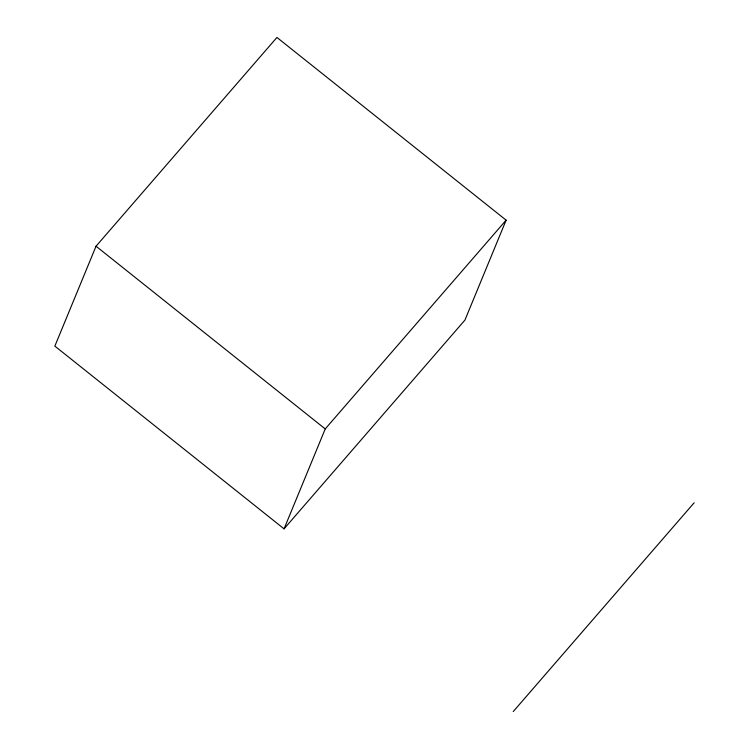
<?xml version="1.0" encoding="UTF-8"?>
<svg xmlns="http://www.w3.org/2000/svg" width="749" height="749" viewBox="0 0 749 749"><rect width="100%" height="100%" fill="white"/><g stroke="black" fill="none" stroke-linecap="round" stroke-linejoin="round"><path stroke-width="1.12" d="M96.041 246.215L54.855 346.122L284.058 528.841L464.942 320.076L506.127 220.159L276.933 37.45L96.041 246.215L325.235 428.924L284.058 528.841M325.235 428.924L506.127 220.159M513.252 711.55L694.145 502.785"/></g></svg>
